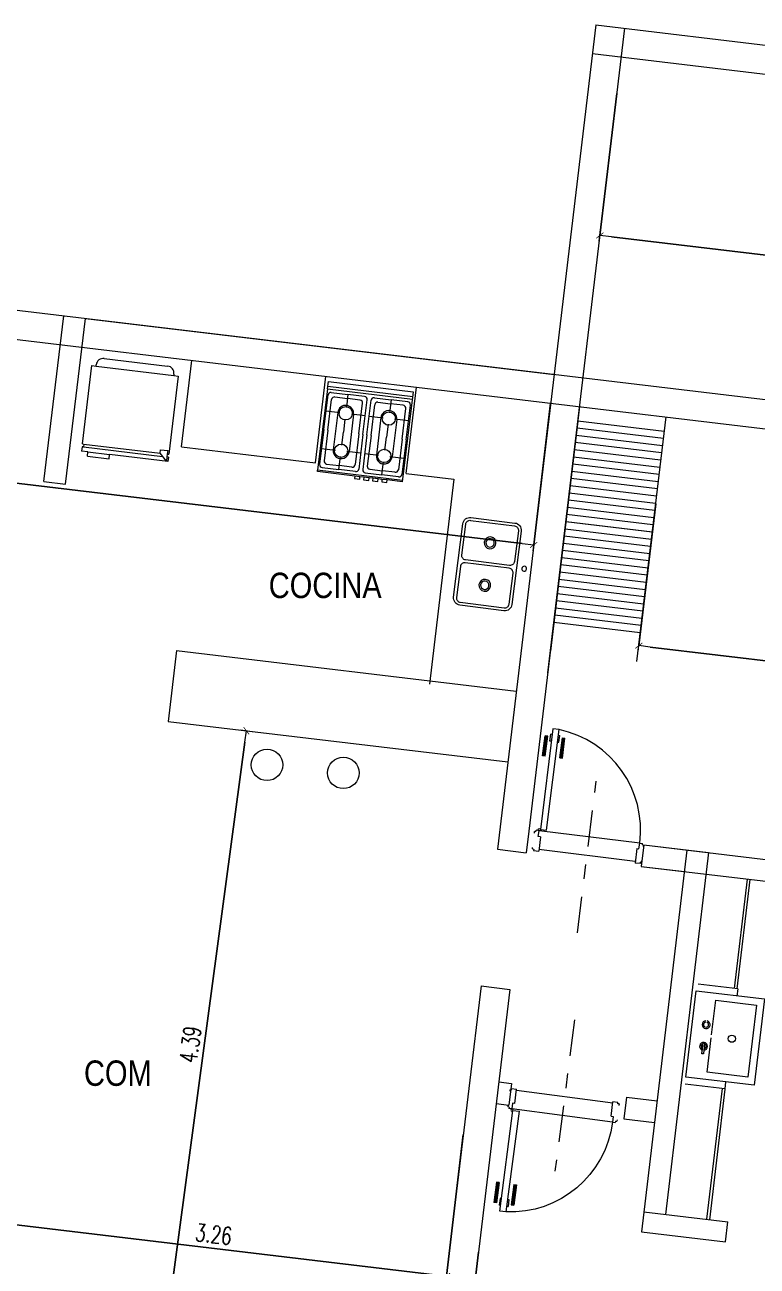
# Model space of a CAD drawing. Header units: millimetres. Extents: x 4525 to 9082, y 179 to 563.
# Drawn here: x 5396.41 to 5401.46, y 485.01 to 493.58 of the extents above; entities that cross this region are included whole.
import ezdxf

# ---------------------------------------------------------------- set-up
doc = ezdxf.new("R2010")
doc.units = ezdxf.units.MM
doc.header["$LTSCALE"] = 100
doc.linetypes.add('ACAD_ISO04W100', pattern=[30, 24, -3, 0, -3])
doc.linetypes.add('DASHDOT2', pattern=[0.5, 0.25, -0.125, 0, -0.125])
doc.layers.get('DEFPOINTS').update_dxf_attribs({"lineweight": 5})
for name, color, linetype, lineweight in [('000-Ejes', 251, 'ACAD_ISO04W100', 5), ('004-Carpinterias', 1, 'Continuous', 18), ('006-Cotas parciales', 7, 'Continuous', 5), ('A01-Barrido', 250, 'Continuous', 5), ('EQ-cocinas', 24, 'Continuous', 18), ('HATCH MUROS', 251, 'Continuous', 9), ('SANIT', 12, 'Continuous', 13), ('SANIT-INT', 11, 'Continuous', 5)]:
    doc.layers.add(name, color=color, linetype=linetype, lineweight=lineweight)
doc.styles.add('AREAL', font='ARIALN.TTF')
doc.styles.add('COTAS', font='ROMANS.shx', dxfattribs={"width": 0.7})
doc.dimstyles.new('COTA40', dxfattribs={"dimscale": 0.4, "dimtxt": 0.3, "dimasz": 0.2, "dimexe": 0, "dimexo": 0, "dimgap": 0.09, "dimtad": 1, "dimzin": 0, "dimdsep": 46, "dimtxsty": 'COTAS', "dimblk1": 'COTA_N', "dimblk2": 'COTA_N', "dimsah": 1, "dimcen": 0.1, "dimclrd": 1, "dimclre": 8, "dimclrt": 5, "dimaunit": 1, "dimadec": 3, "dimazin": 0, "dimtfac": 1, "dimtix": 1, "dimtmove": 2, "dimatfit": 3, "dimldrblk": 'COTA_N', "dimfxl": 0, "dimtolj": 1, "dimtzin": 0, "dimarcsym": 0})

# ---------------------------------------------------------------- blocks, each defined once
blk = doc.blocks.new('COTA_N')
for p, q in [((-1, 0), (0, 0)), ((0, 0.5), (0, -0.5))]:
    blk.add_line(p, q)
at = {"const_width": 0.065}
blk.add_lwpolyline([(0.14, 0.14), (0.28, 0.28), (0, 0), (-0.14, -0.14), (-0.28, -0.28)], dxfattribs=at)
blk = doc.blocks.new('*D525')
at = {"layer": '006-Cotas parciales', "color": 8, "lineweight": -2, "ltscale": 100}
for p, q in [((5399.5354, 485.1108), (5399.4186, 484.1326)), ((5403.5072, 484.6364), (5403.3903, 483.6582))]:
    blk.add_line(p, q, dxfattribs=at)
at = {"layer": '006-Cotas parciales', "color": 1, "lineweight": -2, "ltscale": 100}
blk.add_line((5399.498, 484.1232), (5403.3109, 483.6677), dxfattribs=at)
at = {"layer": 'DEFPOINTS', "color": 0, "ltscale": 100}
for p in [(5399.5354, 485.1108), (5403.5072, 484.6364), (5403.3903, 483.6582)]:
    blk.add_point(p, dxfattribs=at)
at = {"layer": '006-Cotas parciales', "color": 1, "lineweight": -2, "ltscale": 100, "xscale": 0.08000000000000003, "yscale": 0.08000000000000002, "zscale": 0.08000000000000007}
for p, rotation in [((5399.4186, 484.1326), 173.1886111111184), ((5403.3903, 483.6582), 353.1886111111185)]:
    blk.add_blockref('COTA_N', p, dxfattribs=dict(at, rotation=rotation))
at = {"layer": '006-Cotas parciales', "color": 5, "ltscale": 100, "insert": (5401.4158, 483.9908), "char_height": 0.12, "attachment_point": 5, "rotation": 353.18861, "style": 'COTAS'}
blk.add_mtext('\\A1;4.00', dxfattribs=at)
blk = doc.blocks.new('*D533')
at = {"layer": '006-Cotas parciales', "color": 1, "lineweight": -2, "ltscale": 100}
blk.add_line((5397.9235, 488.629), (5397.3615, 484.4326), dxfattribs=at)
at = {"layer": 'DEFPOINTS', "color": 0, "ltscale": 100}
for p in [(5397.9341, 488.7083, -1.4769), (5397.3509, 484.3533), (5397.3509, 484.3533)]:
    blk.add_point(p, dxfattribs=at)
at = {"layer": '006-Cotas parciales', "color": 1, "lineweight": -2, "ltscale": 100, "xscale": 0.08000000000000002, "yscale": 0.08000000000000002, "zscale": 0.08000000000000007}
for p, rotation in [((5397.9341, 488.7083), 82.37302333687435), ((5397.3509, 484.3533), 262.3730233368744)]:
    blk.add_blockref('COTA_N', p, dxfattribs=dict(at, rotation=rotation))
at = {"layer": '006-Cotas parciales', "color": 5, "ltscale": 100, "insert": (5397.5474, 486.5435), "char_height": 0.12, "attachment_point": 5, "rotation": 82.37302, "style": 'COTAS'}
blk.add_mtext('\\A1;4.39', dxfattribs=at)
blk = doc.blocks.new('*D536')
at = {"layer": '006-Cotas parciales', "color": 8, "lineweight": -2, "ltscale": 100}
for p, q in [((5396.1963, 486.3097), (5396.0795, 485.3315)), ((5399.431, 485.9233), (5399.3142, 484.9452))]:
    blk.add_line(p, q, dxfattribs=at)
at = {"layer": '006-Cotas parciales', "color": 1, "lineweight": -2, "ltscale": 100}
blk.add_line((5396.159, 485.322), (5399.2347, 484.9547), dxfattribs=at)
at = {"layer": 'DEFPOINTS', "color": 0, "ltscale": 100}
for p in [(5396.1963, 486.3097), (5399.431, 485.9233), (5399.3142, 484.9452)]:
    blk.add_point(p, dxfattribs=at)
at = {"layer": '006-Cotas parciales', "color": 1, "lineweight": -2, "ltscale": 100, "xscale": 0.08000000000000002, "yscale": 0.08000000000000002, "zscale": 0.08000000000000007}
for p, rotation in [((5396.0795, 485.3315), 173.1886111111166), ((5399.3142, 484.9452), 353.1886111111166)]:
    blk.add_blockref('COTA_N', p, dxfattribs=dict(at, rotation=rotation))
at = {"layer": '006-Cotas parciales', "color": 5, "ltscale": 100, "insert": (5397.7082, 485.2337), "char_height": 0.12, "attachment_point": 5, "rotation": 353.18861, "style": 'COTAS'}
blk.add_mtext('\\A1;3.26', dxfattribs=at)
blk = doc.blocks.new('*D540')
at = {"layer": '006-Cotas parciales', "color": 8, "lineweight": -2, "ltscale": 100}
for p, q in [((5400.759, 490.2739), (5400.6422, 489.2957)), ((5404.1324, 489.8709), (5404.0156, 488.8928))]:
    blk.add_line(p, q, dxfattribs=at)
at = {"layer": '006-Cotas parciales', "color": 1, "lineweight": -2, "ltscale": 100}
blk.add_line((5400.7216, 489.2862), (5403.9361, 488.9023), dxfattribs=at)
at = {"layer": 'DEFPOINTS', "color": 0, "ltscale": 100}
for p in [(5400.759, 490.2739), (5404.1324, 489.8709), (5404.0156, 488.8928)]:
    blk.add_point(p, dxfattribs=at)
at = {"layer": '006-Cotas parciales', "color": 1, "lineweight": -2, "ltscale": 100, "xscale": 0.08000000000000002, "yscale": 0.08000000000000002, "zscale": 0.08000000000000007}
for p, rotation in [((5400.6422, 489.2957), 173.1886111111229), ((5404.0156, 488.8928), 353.1886111111229)]:
    blk.add_blockref('COTA_N', p, dxfattribs=dict(at, rotation=rotation))
at = {"layer": '006-Cotas parciales', "color": 5, "ltscale": 100, "insert": (5402.3403, 489.1896), "char_height": 0.12, "attachment_point": 5, "rotation": 353.18861, "style": 'COTAS'}
blk.add_mtext('\\A1;3.40', dxfattribs=at)
blk = doc.blocks.new('*D541')
at = {"layer": '006-Cotas parciales', "color": 8, "lineweight": -2, "ltscale": 100}
for p, q in [((5400.4902, 493.1048), (5400.3734, 492.1266)), ((5404.462, 492.6304), (5404.3452, 491.6522))]:
    blk.add_line(p, q, dxfattribs=at)
at = {"layer": '006-Cotas parciales', "color": 1, "lineweight": -2, "ltscale": 100}
blk.add_line((5400.4528, 492.1172), (5404.2657, 491.6617), dxfattribs=at)
at = {"layer": 'DEFPOINTS', "color": 0, "ltscale": 100}
for p in [(5400.4902, 493.1048), (5404.462, 492.6304), (5404.3452, 491.6522)]:
    blk.add_point(p, dxfattribs=at)
at = {"layer": '006-Cotas parciales', "color": 1, "lineweight": -2, "ltscale": 100, "xscale": 0.08000000000000002, "yscale": 0.08000000000000002, "zscale": 0.08000000000000007}
for p, rotation in [((5400.3734, 492.1266), 173.1886111111075), ((5404.3452, 491.6522), 353.1886111111075)]:
    blk.add_blockref('COTA_N', p, dxfattribs=dict(at, rotation=rotation))
at = {"layer": '006-Cotas parciales', "color": 5, "ltscale": 100, "insert": (5402.3707, 491.9848), "char_height": 0.12, "attachment_point": 5, "rotation": 353.18861, "style": 'COTAS'}
blk.add_mtext('\\A1;4.00', dxfattribs=at)
blk = doc.blocks.new('PUERTA 0.70 DURLOCK')
at = {"layer": '000-Ejes', "linetype": 'DASHDOT2', "ltscale": 0.01}
blk.add_line((0.38, -0.6465), (0.38, 0.4065), dxfattribs=at)
at = {"layer": '004-Carpinterias', "linetype": 'Continuous'}
for p, q in [((0.039, 0.6905), (0.029, 0.6905)), ((0.029, 0.6425), (0.029, 0.6905)), ((0.081, 0.6905), (0.091, 0.6905)), ((0.091, 0.6425), (0.091, 0.6905)), ((0.009, 0.6755), (-0.009, 0.6755)), ((-0.009, 0.5355), (-0.009, 0.6755)), ((0.009, 0.5355), (0.009, 0.6755)), ((0.039, 0.6425), (0.029, 0.6425)), ((0.081, 0.6425), (0.091, 0.6425)), ((0.111, 0.6755), (0.129, 0.6755)), ((0.111, 0.5355), (0.111, 0.6755)), ((0.129, 0.5355), (0.129, 0.6755)), ((0.009, 0.5355), (-0.009, 0.5355)), ((0.111, 0.5355), (0.129, 0.5355)), ((0.01, 0.01), (0, 0.01)), ((0, 0), (0, 0.01)), ((0.03, 0.02), (0.01, 0.02)), ((0.01, 0.01), (0.01, 0.02)), ((0.03, -0.02), (0.03, 0.02)), ((0.73, 0.02), (0.75, 0.02)), ((0.73, -0.02), (0.73, 0.02)), ((0.75, 0.01), (0.75, 0.02)), ((0.75, 0.01), (0.76, 0.01)), ((0.76, 0), (0.76, 0.01)), ((0.045, -0.02), (0.03, -0.02)), ((0.045, -0.02), (0.045, -0.12)), ((0.715, -0.02), (0.715, -0.12)), ((0.715, -0.02), (0.73, -0.02)), ((0, -0.11), (0, -0.1)), ((0, -0.11), (0.01, -0.11)), ((0.01, -0.11), (0.01, -0.12)), ((0.01, -0.12), (0.045, -0.12)), ((0.75, -0.12), (0.715, -0.12)), ((0.76, -0.11), (0.75, -0.11)), ((0.75, -0.11), (0.75, -0.12)), ((0.76, -0.11), (0.76, -0.1))]:
    blk.add_line(p, q, dxfattribs=at)
at = {"layer": '004-Carpinterias', "ltscale": 0.01, "const_width": 0.02}
for points in [[(0, 0.5355), (0, 0.6755)], [(0.122, 0.5355), (0.12, 0.6755)]]:
    blk.add_lwpolyline(points, dxfattribs=at)
at = {"layer": '004-Carpinterias', "linetype": 'Continuous'}
blk.add_lwpolyline([(0.039, 0.729), (0.039, 0.029), (0.081, 0.029), (0.081, 0.729)], close=True, dxfattribs=at)
at = {"layer": 'A01-Barrido', "linetype": 'Continuous'}
for p, q in [((0.73, 0.02), (0.03, 0.02)), ((0.715, -0.11), (0.045, -0.11))]:
    blk.add_line(p, q, dxfattribs=at)
blk.add_circle((0.0315, 0.0275), 0.0075, dxfattribs=at)
blk.add_arc((0.0227, 0.0241), 0.7073, 359.66564, 85.27469, dxfattribs=at)
blk = doc.blocks.new('MI PILETA 104EC')
at = {"layer": 'SANIT'}
for points in [[(-0.01, 0.1035), (-0.01, 0.4135, 0.414214), (-0.04, 0.4435), (-0.255, 0.4435, 0.414214), (-0.285, 0.4135), (-0.285, 0.1035, 0.414214), (-0.255, 0.0735), (-0.04, 0.0735, 0.414214)], [(0.04, 0.4435), (0.255, 0.4435, -0.414214), (0.285, 0.4135), (0.285, 0.1035, -0.414214), (0.255, 0.0735), (0.04, 0.0735, -0.414214), (0.01, 0.1035), (0.01, 0.4135, -0.414214)]]:
    blk.add_lwpolyline(points, format="xyb", close=True, dxfattribs=at)
at = {"layer": 'SANIT-INT'}
blk.add_lwpolyline([(0.305, 0.1035), (0.305, 0.4135, 0.414214), (0.255, 0.4635), (-0.255, 0.4635, 0.414214), (-0.305, 0.4135), (-0.305, 0.1035, 0.414214), (-0.255, 0.0535), (0.255, 0.0535, 0.414214)], format="xyb", close=True, dxfattribs=at)
for centre, radius in [((-0.1475, 0.2585), 0.041), ((-0.1475, 0.2585), 0.029), ((0.1475, 0.2585), 0.041), ((0.1475, 0.2585), 0.029), ((0, 0), 0.017)]:
    blk.add_circle(centre, radius, dxfattribs=at)
blk = doc.blocks.new('Anaf1')
at = {"layer": 'SANIT', "linetype": 'ByBlock'}
for p, q in [((-0.295, 0), (0.295, 0)), ((-0.295, -0.05), (-0.295, 0)), ((0.295, 0), (0.295, -0.625)), ((-0.295, -0.05), (-0.295, -0.616)), ((-0.266, -0.072), (-0.15, -0.072)), ((-0.034, -0.072), (-0.15, -0.072)), ((0.034, -0.072), (0.15, -0.072)), ((0.266, -0.072), (0.15, -0.072)), ((-0.286, -0.333), (-0.286, -0.092)), ((-0.014, -0.333), (-0.014, -0.092)), ((0.014, -0.333), (0.014, -0.092)), ((0.286, -0.333), (0.286, -0.092)), ((-0.286, -0.333), (-0.286, -0.574)), ((-0.014, -0.333), (-0.014, -0.574)), ((0.014, -0.333), (0.014, -0.574)), ((0.286, -0.333), (0.286, -0.574)), ((-0.266, -0.594), (-0.15, -0.594)), ((-0.034, -0.594), (-0.15, -0.594)), ((0.034, -0.594), (0.15, -0.594)), ((0.266, -0.594), (0.15, -0.594)), ((-0.295, -0.625), (-0.295, -0.616)), ((-0.035, -0.625), (-0.295, -0.625)), ((-0.035, -0.625), (-0.035, -0.643)), ((-0.035, -0.643), (0.001, -0.643)), ((0.001, -0.643), (0.001, -0.625)), ((0.028, -0.625), (0.001, -0.625)), ((0.028, -0.625), (0.028, -0.643)), ((0.028, -0.643), (0.064, -0.643)), ((0.064, -0.643), (0.064, -0.625)), ((0.091, -0.625), (0.064, -0.625)), ((0.091, -0.625), (0.091, -0.643)), ((0.091, -0.643), (0.127, -0.643)), ((0.127, -0.643), (0.127, -0.625)), ((0.154, -0.625), (0.127, -0.625)), ((0.154, -0.625), (0.154, -0.643)), ((0.154, -0.643), (0.19, -0.643)), ((0.295, -0.625), (0.19, -0.625)), ((0.19, -0.643), (0.19, -0.625))]:
    blk.add_line(p, q, dxfattribs=at)
for centre in [(-0.15, -0.203), (0.15, -0.203), (-0.15, -0.463), (0.15, -0.463)]:
    blk.add_circle(centre, 0.046, dxfattribs=at)
for centre, start, end in [((-0.266, -0.092), 90, 180), ((-0.034, -0.092), 0, 90), ((0.034, -0.092), 90, 180), ((0.266, -0.092), 0, 90), ((-0.266, -0.574), 180, 270), ((-0.034, -0.574), 270, 0), ((0.034, -0.574), 180, 270), ((0.266, -0.574), 270, 0)]:
    blk.add_arc(centre, 0.02, start, end, dxfattribs=at)
at = {"layer": 'SANIT-INT'}
for p, q in [((-0.295, -0.032), (0.295, -0.032)), ((-0.295, -0.05), (0.295, -0.05)), ((-0.15, -0.072), (-0.15, -0.1635)), ((0.15, -0.072), (0.15, -0.1635)), ((-0.258, -0.333), (-0.258, -0.12)), ((-0.238, -0.1), (-0.15, -0.1)), ((-0.062, -0.1), (-0.15, -0.1)), ((-0.042, -0.333), (-0.042, -0.12)), ((0.042, -0.333), (0.042, -0.12)), ((0.062, -0.1), (0.15, -0.1)), ((0.237, -0.1), (0.15, -0.1)), ((0.258, -0.333), (0.258, -0.12)), ((-0.286, -0.203), (-0.1895, -0.203)), ((-0.205, -0.203), (-0.205, -0.463)), ((-0.15, -0.2425), (-0.15, -0.333)), ((-0.014, -0.203), (-0.1105, -0.203)), ((-0.095, -0.203), (-0.095, -0.463)), ((0.014, -0.203), (0.1105, -0.203)), ((0.095, -0.203), (0.095, -0.463)), ((0.15, -0.2425), (0.15, -0.333)), ((0.286, -0.203), (0.1895, -0.203)), ((0.205, -0.203), (0.205, -0.463)), ((-0.258, -0.333), (-0.258, -0.546)), ((-0.15, -0.4235), (-0.15, -0.333)), ((-0.042, -0.333), (-0.042, -0.546)), ((0.042, -0.333), (0.042, -0.546)), ((0.15, -0.4235), (0.15, -0.333)), ((0.258, -0.333), (0.258, -0.546)), ((-0.286, -0.463), (-0.1895, -0.463)), ((-0.15, -0.594), (-0.15, -0.5025)), ((-0.014, -0.463), (-0.1105, -0.463)), ((0.014, -0.463), (0.1105, -0.463)), ((0.15, -0.594), (0.15, -0.5025)), ((0.286, -0.463), (0.1895, -0.463)), ((-0.238, -0.566), (-0.15, -0.566)), ((-0.062, -0.566), (-0.15, -0.566)), ((0.062, -0.566), (0.15, -0.566)), ((0.237, -0.566), (0.15, -0.566)), ((0.295, -0.616), (-0.295, -0.616)), ((0.001, -0.625), (-0.035, -0.625)), ((0.064, -0.625), (0.028, -0.625)), ((0.127, -0.625), (0.091, -0.625)), ((0.19, -0.625), (0.154, -0.625))]:
    blk.add_line(p, q, dxfattribs=at)
for centre, radius, start, end in [((-0.238, -0.12), 0.02, 90, 180), ((-0.15, -0.203), 0.055, 0, 180), ((-0.062, -0.12), 0.02, 0, 90), ((0.062, -0.12), 0.02, 90, 180), ((0.15, -0.203), 0.055, 0, 180), ((0.2371, -0.1209), 0.0209, 2.40069, 90.39368), ((-0.15, -0.463), 0.055, 180, 0), ((0.15, -0.463), 0.055, 180, 0), ((-0.238, -0.546), 0.02, 180, 270), ((-0.062, -0.546), 0.02, 270, 0), ((0.062, -0.546), 0.02, 180, 270), ((0.2371, -0.5451), 0.0209, 269.60632, 357.59931)]:
    blk.add_arc(centre, radius, start, end, dxfattribs=at)
blk = doc.blocks.new('Hela1')
at = {"layer": 'SANIT'}
for p, q in [((-0.22, 0), (0.22, 0)), ((-0.3, -0.61), (-0.3, -0.06)), ((-0.3, -0.06), (-0.27, -0.06)), ((-0.27, -0.06), (-0.27, -0.05)), ((-0.27, -0.06), (0.27, -0.06)), ((0.27, -0.05), (0.27, -0.06)), ((0.27, -0.06), (0.3, -0.06)), ((0.3, -0.06), (0.3, -0.61)), ((-0.3, -0.61), (-0.29, -0.61)), ((-0.29, -0.63), (-0.3, -0.63)), ((-0.3, -0.63), (-0.3, -0.66)), ((-0.255, -0.66), (-0.3, -0.66)), ((-0.29, -0.61), (-0.29, -0.63)), ((-0.255, -0.69), (-0.255, -0.66)), ((-0.105, -0.69), (-0.105, -0.66)), ((0.3, -0.66), (-0.105, -0.66)), ((0.29, -0.61), (0.29, -0.63)), ((0.29, -0.61), (0.3, -0.61)), ((0.3, -0.63), (0.29, -0.63)), ((0.3, -0.63), (0.3, -0.66)), ((-0.255, -0.69), (-0.105, -0.69))]:
    blk.add_line(p, q, dxfattribs=at)
for centre, start, end in [((-0.22, -0.05), 90, 180), ((0.22, -0.05), 0, 90)]:
    blk.add_arc(centre, 0.05, start, end, dxfattribs=at)
at = {"layer": 'SANIT-INT'}
for p, q in [((0.24, -0.61), (0.24, -0.585)), ((0.24, -0.585), (0.29, -0.585)), ((0.29, -0.585), (0.29, -0.61)), ((-0.29, -0.61), (0.24, -0.61)), ((-0.29, -0.63), (0.26, -0.63)), ((-0.255, -0.66), (-0.105, -0.66)), ((0.29, -0.66), (0.24, -0.61)), ((0.29, -0.63), (0.29, -0.66))]:
    blk.add_line(p, q, dxfattribs=at)
blk = doc.blocks.new('*D693')
at = {"layer": '006-Cotas parciales', "color": 8, "lineweight": -2, "ltscale": 100}
for p, q in [((5392.5725, 491.8613), (5392.4555, 490.8832)), ((5400.0337, 490.9687), (5399.9166, 489.9906))]:
    blk.add_line(p, q, dxfattribs=at)
at = {"layer": '006-Cotas parciales', "color": 1, "lineweight": -2, "ltscale": 100}
blk.add_line((5392.5349, 490.8737), (5399.8372, 490.0001), dxfattribs=at)
at = {"layer": 'DEFPOINTS', "color": 0, "ltscale": 100}
for p in [(5392.5725, 491.8613), (5400.0337, 490.9687), (5399.9166, 489.9906)]:
    blk.add_point(p, dxfattribs=at)
at = {"layer": '006-Cotas parciales', "color": 1, "lineweight": -2, "ltscale": 100, "xscale": 0.08000000000000002, "yscale": 0.08000000000000002, "zscale": 0.08000000000000007}
for p, rotation in [((5392.4555, 490.8832), 173.1778480133423), ((5399.9166, 489.9906), 353.1778480133424)]:
    blk.add_blockref('COTA_N', p, dxfattribs=dict(at, rotation=rotation))
at = {"layer": '006-Cotas parciales', "color": 5, "ltscale": 100, "insert": (5396.1975, 490.5322), "char_height": 0.12, "attachment_point": 5, "rotation": 353.17785, "style": 'COTAS'}
blk.add_mtext('\\A1;7.51', dxfattribs=at)

msp = doc.modelspace()

# ---------------------------------------------------------------- linework, layer by layer
at = {"layer": 'HATCH MUROS', "color": 0, "linetype": 'ByBlock', "ltscale": 100}
for p, q in [((5400.3455, 493.5798, 1.9186), (5399.666, 487.8906, 1.9186)), ((5400.5441, 493.5561, 1.9186), (5400.0128, 489.108, 1.9186)), ((5400.3455, 493.5798, 1.9186), (5404.7145, 493.058, 1.9186)), ((5400.3218, 493.3812, 1.9186), (5404.6908, 492.8594, 1.9186)), ((5394.3725, 491.8463, 1.9186), (5404.4263, 490.6454, 1.9186)), ((5394.3725, 491.6449, 1.9186), (5404.4026, 490.4469, 1.9186)), ((5396.5373, 490.4289, 1.9186), (5396.6738, 491.5714, 1.9186)), ((5396.6862, 490.4111, 1.9186), (5396.8227, 491.5536, 1.9186)), ((5396.8227, 491.5536, 1.9186), (5400.0574, 491.1673, 1.9186)), ((5397.4873, 490.6686, 1.9186), (5397.5584, 491.2644, 1.9186)), ((5398.4102, 490.5583, 1.9186), (5398.4814, 491.1541, 1.9186)), ((5399.0369, 490.4835, 1.9186), (5399.108, 491.0793, 1.9186)), ((5400.2322, 490.945, 1.9186), (5399.8824, 488.0158, 1.9186)), ((5400.828, 490.8738, 1.9186), (5400.6264, 489.1858, 1.9186)), ((5397.4873, 490.6686, 1.9186), (5398.4102, 490.5583, 1.9186)), ((5396.5373, 490.4289, 1.9186), (5396.6862, 490.4111, 1.9186)), ((5399.0369, 490.4835, 1.9186), (5399.3667, 490.4441, 1.9186)), ((5399.3667, 490.4441, 1.9186), (5399.1978, 489.0298, 1.9186)), ((5397.4529, 489.2612), (5397.3946, 488.7727)), ((5397.4529, 489.2612), (5399.7963, 488.9813, 1.9186)), ((5397.3946, 488.7727), (5399.7379, 488.4928, 1.9186)), ((5399.8824, 488.0158, 1.9186), (5399.8646, 487.8669, 1.9186)), ((5399.666, 487.8906, 1.9186), (5399.8646, 487.8669, 1.9186)), ((5400.6767, 487.9209, 1.9186), (5400.6589, 487.772, 1.9186)), ((5400.9746, 487.8853, 1.9186), (5400.6598, 485.2514, 3.8373)), ((5400.6767, 487.9209, 1.9186), (5401.1235, 487.8675, 1.9186)), ((5400.6767, 487.9209, 1.9186), (5401.5557, 487.8159, 1.9186)), ((5401.1235, 487.8675, 1.9186), (5400.8253, 485.3707, 1.9186)), ((5400.6589, 487.772, 1.9186), (5400.9568, 487.7364, 1.9186)), ((5400.6589, 487.772, 1.9186), (5401.5379, 487.667, 1.9186)), ((5401.3895, 487.6847, 1.9186), (5401.2994, 486.9303, 2.7265)), ((5401.4093, 487.6824, 1.9186), (5401.3192, 486.928, 2.7263)), ((5399.5533, 486.9473, 1.9186), (5399.2404, 484.3272, 1.9186)), ((5399.7519, 486.9236, 1.9186), (5399.439, 484.3034, 1.9186)), ((5399.5533, 486.9473, 1.9186), (5399.7519, 486.9236, 1.9186)), ((5399.6756, 486.2848, 1.9186), (5399.7631, 486.2744, 1.9186)), ((5399.7631, 486.2744, 1.9186), (5399.7453, 486.1255, 1.9186)), ((5401.217, 486.2388), (5401.1093, 485.3368, -1.6862)), ((5401.2368, 486.236, 0.0004), (5401.1291, 485.3344, -1.6866)), ((5399.6578, 486.1359, 1.9186), (5399.7453, 486.1255, 1.9186)), ((5400.5574, 486.1795, 1.9186), (5400.5396, 486.0306, 1.9186)), ((5400.5574, 486.1795, 1.9186), (5400.7679, 486.1544, 1.9186)), ((5400.5396, 486.0306, 1.9186), (5400.7501, 486.0054, 1.9186)), ((5400.6764, 485.3885, 1.9186), (5401.2574, 485.3191, 1.9186)), ((5401.2411, 485.1819, 3.475), (5401.2574, 485.3191, 3.3778)), ((5400.6598, 485.2514, 3.8373), (5401.2411, 485.1819, 3.475))]:
    msp.add_line(p, q, dxfattribs=at)
at = {"layer": 'HATCH MUROS', "ltscale": 100}
for p, q in [((5400.222, 490.8452, 1.9186), (5400.0322, 489.2566, 1.9186)), ((5400.8118, 490.7242, 1.9186), (5400.216, 490.7955, 1.9186)), ((5400.8177, 490.7739, 1.9186), (5400.222, 490.8452, 1.9186)), ((5400.7987, 490.6252, 1.9186), (5400.2029, 490.6965, 1.9186)), ((5400.8058, 490.6746, 1.9186), (5400.2101, 490.7459, 1.9186)), ((5400.7868, 490.5259, 1.9186), (5400.1911, 490.5972, 1.9186)), ((5400.788, 490.5257, 1.9186), (5400.1923, 490.597, 1.9186)), ((5400.7927, 490.5755, 1.9186), (5400.197, 490.6468, 1.9186)), ((5400.7821, 490.4761, 1.9186), (5400.1863, 490.5474, 1.9186)), ((5400.7702, 490.3768, 1.9186), (5400.1744, 490.4481, 1.9186)), ((5400.7761, 490.4264, 1.9186), (5400.1804, 490.4977, 1.9186)), ((5400.7583, 490.2775, 1.9186), (5400.1625, 490.3488, 1.9186)), ((5400.7642, 490.3271, 1.9186), (5400.1685, 490.3985, 1.9186)), ((5400.7452, 490.1784, 1.9186), (5400.1495, 490.2497, 1.9186)), ((5400.7523, 490.2278, 1.9186), (5400.1566, 490.2992, 1.9186)), ((5400.7393, 490.1288, 1.9186), (5400.1435, 490.2001, 1.9186)), ((5400.7298, 490.0292, 1.9186), (5400.134, 490.1005, 1.9186)), ((5400.7333, 490.0791, 1.9186), (5400.1376, 490.1504, 1.9186)), ((5400.7357, 490.0788, 1.9186), (5400.14, 490.1502, 1.9186)), ((5400.7179, 489.9299, 1.9186), (5400.1221, 490.0012, 1.9186)), ((5400.7238, 489.9795, 1.9186), (5400.1281, 490.0509, 1.9186)), ((5400.712, 489.8803, 1.9186), (5400.1162, 489.9516, 1.9186)), ((5400.7001, 489.781, 1.9186), (5400.1043, 489.8523, 1.9186)), ((5400.706, 489.8306, 1.9186), (5400.1103, 489.9019, 1.9186)), ((5400.687, 489.6819, 1.9186), (5400.0912, 489.7532, 1.9186)), ((5400.6929, 489.7315, 1.9186), (5400.0972, 489.8029, 1.9186)), ((5400.6751, 489.5826, 1.9186), (5400.0794, 489.6539, 1.9186)), ((5400.681, 489.6323, 1.9186), (5400.0853, 489.7036, 1.9186)), ((5400.681, 489.6323, 1.9186), (5400.0853, 489.7036, 1.9186)), ((5400.6692, 489.533, 1.9186), (5400.0734, 489.6043, 1.9186)), ((5400.6573, 489.4337, 1.9186), (5400.0615, 489.505, 1.9186)), ((5400.6632, 489.4833, 1.9186), (5400.0675, 489.5546, 1.9186)), ((5400.6513, 489.384, 1.9186), (5400.0556, 489.4553, 1.9186))]:
    msp.add_line(p, q, dxfattribs=at)
at = {"layer": 'HATCH MUROS', "color": 0, "linetype": 'ByBlock', "ltscale": 100}
for centre in [(5398.0764, 488.4731), (5398.6029, 488.4175)]:
    msp.add_circle(centre, 0.1086, dxfattribs=at)
at = {"layer": 'SANIT', "ltscale": 0.01, "extrusion": (-0.001099, -0.009306, 0.999956)}
for p, q in [((5401.099, 486.6581, -0.0001), (5401.1089, 486.6569, -0.0001)), ((5401.0779, 486.4793, -0.0001), (5401.0867, 486.5538, -0.0001)), ((5401.0878, 486.4782, -0.0001), (5401.0779, 486.4793, -0.0001)), ((5401.0867, 486.5538, -0.0001), (5401.0966, 486.5526, -0.0001)), ((5401.0966, 486.5526, -0.0001), (5401.0878, 486.4782, -0.0001))]:
    msp.add_line(p, q, dxfattribs=at)
at = {"layer": 'SANIT', "ltscale": 0.01}
msp.add_lwpolyline([(5400.9673, 486.3187), (5401.0377, 486.9145), (5401.5094, 486.8588), (5401.439, 486.263)], close=True, dxfattribs=at)
at = {"layer": 'SANIT-INT'}
for q in [(5401.0522, 486.9595), (5401.3197, 486.8775)]:
    msp.add_line((5401.3255, 486.9272), q, dxfattribs=at)
for points in [[(5401.1446, 486.6099), (5401.1728, 486.8482), (5401.4539, 486.815), (5401.3952, 486.3185), (5401.1141, 486.3517), (5401.1423, 486.59)], [(5401.2406, 486.2864), (5401.2347, 486.2367), (5400.9614, 486.269)]]:
    msp.add_lwpolyline(points, dxfattribs=at)
at = {"layer": 'SANIT-INT', "extrusion": (-0.001099, -0.009306, 0.999956)}
msp.add_circle((5401.2808, 486.507, -10.4663), 0.025, dxfattribs=at)
for centre, radius, start, end in [((5401.1033, 486.6035, -10.4671), 0.0275, 93.73788, 72.78652), ((5401.1033, 486.6035, -10.4671), 0.0175, 99.86375, 246.66065), ((5401.1033, 486.6035, -10.4671), 0.0175, 279.86375, 66.66065), ((5401.0858, 486.4545, -10.4657), 0.0275, 273.73788, 252.78652), ((5401.0858, 486.4545, -10.4657), 0.0175, 99.86375, 246.66065), ((5401.0858, 486.4545, -10.4657), 0.0175, 279.86375, 66.66065)]:
    msp.add_arc(centre, radius, start, end, dxfattribs=at)

# ---------------------------------------------------------------- block references
at = {"layer": '004-Carpinterias', "rotation": 352.926897936509}
msp.add_blockref('PUERTA 0.70 DURLOCK', (5399.9213, 488.0027), dxfattribs=at)
at = {"layer": '004-Carpinterias', "xscale": -1, "rotation": 172.5664721118112}
msp.add_blockref('PUERTA 0.70 DURLOCK', (5399.7388, 486.122), dxfattribs=at)
at = {"layer": 'EQ-cocinas', "extrusion": (0.017416, 0.144899, 0.989293), "rotation": 180.0000046815896}
msp.add_blockref('Hela1', (-5299.9805, -1119.7111, 165.0688), dxfattribs=at)
at = {"layer": 'EQ-cocinas', "rotation": 353.0487224719762}
msp.add_blockref('Anaf1', (5398.7927, 491.0822, -0.0226), dxfattribs=at)
at = {"layer": 'EQ-cocinas', "extrusion": (0.144804, -0.018187, 0.989293), "xscale": -1, "rotation": 359.9999953181212}
msp.add_blockref('MI PILETA 104EC', (1158.9285, -5240.0142, 772.9546), dxfattribs=at)

# ---------------------------------------------------------------- texts
at = {"style": 'AREAL'}
for s, p in [('COCINA', (5398.0884, 489.6241, 1.1486)), ('COM', (5396.8132, 486.258, -0.77))]:
    msp.add_text(s, height=0.17496, dxfattribs=at).set_placement(p)

# ---------------------------------------------------------------- dimensions: what is measured, and where the dimension line sits
at = {"layer": '006-Cotas parciales', "color": 0, "ltscale": 100}
for p1, p2, picture, middle in [((5400.4902, 493.1048, 1.9186), (5404.462, 492.6304, 1.9186), '*D541', (5402.3707, 491.9848, 1.9186)), ((5392.5725, 491.8613, 1.9186), (5400.0337, 490.9687, 1.9186), '*D693', (5396.1975, 490.5322, 1.9186)), ((5400.759, 490.2739, 1.9186), (5404.1324, 489.8709, 1.9186), '*D540', (5402.3403, 489.1896, 1.9186)), ((5396.1963, 486.3097, 1.9186), (5399.431, 485.9233, 1.9186), '*D536', (5397.7082, 485.2337, 1.9186)), ((5399.5354, 485.1108, 1.9186), (5403.5072, 484.6364, 1.9186), '*D525', (5401.4158, 483.9908, 1.9186))]:
    dim = msp.add_aligned_dim(p1=p1, p2=p2, distance=-0.9851, dimstyle='COTA40', dxfattribs=at)
    dim.commit()
    dim.dimension.update_dxf_attribs({"geometry": picture, "text_midpoint": middle})
at = {"layer": '006-Cotas parciales', "ltscale": 100}
dim = msp.add_aligned_dim(p1=(5397.9341, 488.7083, 0.4417), p2=(5397.3509, 484.3533, 1.9186), distance=0, dimstyle='COTA40', dxfattribs=at)
dim.commit()
dim.dimension.update_dxf_attribs({"geometry": '*D533', "text_midpoint": (5397.5474, 486.5435, 1.9186)})

doc.saveas('drawing.dxf')
